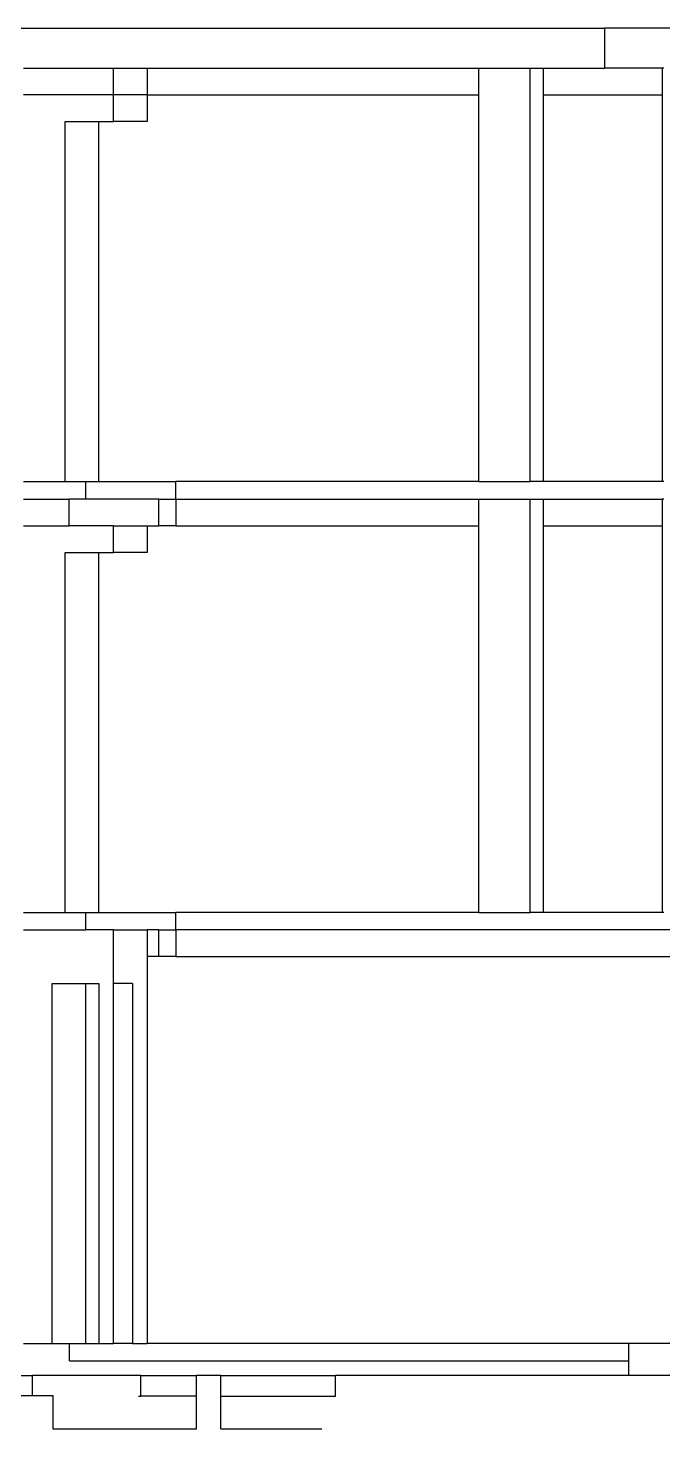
# Model space of a CAD drawing. Header units: millimetres. Extents: x -9648 to 49406, y -5724 to 5571.
# Drawn here: x -1725 to 3035, y -5724 to 4776 of the extents above; entities that cross this region are included whole.
import ezdxf

# ---------------------------------------------------------------- set-up
doc = ezdxf.new("R2010")
doc.units = ezdxf.units.MM
doc.layers.add('SectionCutEdges', color=7, linetype='Continuous')

msp = doc.modelspace()

# ---------------------------------------------------------------- linework, layer by layer
for p, q in [((2595.5, 4775.8), (2595.5, 4475.8)), ((1654.8, 4275.8), (1654.8, 4475.8)), ((3029, 4475.8), (3029, 4275.8)), ((-1083.6, 4275.8), (-1757.9, 4275.8)), ((-830.8, 4275.8), (1654.8, 4275.8)), ((1654.8, 1375.8), (1654.8, 4275.8)), ((2135.5, 4275.8), (3029, 4275.8)), ((3029, 4275.8), (3029, 1375.8)), ((-1446.1, 1375.8), (-1446.1, 4075.8)), ((-1446.1, 4075.8), (-1193.3, 4075.8)), ((-1193.3, 1375.8), (-1193.3, 4075.8)), ((-1193.3, 4075.8), (-1083.6, 4075.8)), ((-1291.1, 1245.8), (-1291.1, 1375.8)), ((-1417.5, 1045.8), (-1417.5, 1245.8)), ((1654.8, 1045.8), (1654.8, 1245.8)), ((3029, 1245.8), (3029, 1045.8)), ((-1757.9, 1045.8), (-1417.5, 1045.8)), ((-1083.6, 1045.8), (-1417.5, 1045.8)), ((-830.8, 1045.8), (-743.2, 1045.8)), ((-616.8, 1045.8), (1654.8, 1045.8)), ((1654.8, -1854.2), (1654.8, 1045.8)), ((2135.5, 1045.8), (3029, 1045.8)), ((3029, 1045.8), (3029, -1854.2)), ((-1446.1, -1854.2), (-1446.1, 845.8)), ((-1446.1, 845.8), (-1193.3, 845.8)), ((-1193.3, -1854.2), (-1193.3, 845.8)), ((-1193.3, 845.8), (-1083.6, 845.8)), ((-1291.1, -1984.2), (-1291.1, -1854.2)), ((-743.2, -2184.2), (-830.8, -2184.2)), ((-616.8, -2184.2), (4038.6, -2184.2)), ((-1543.8, -2384.2), (-1291, -2384.2)), ((-1543.8, -5084.2), (-1543.8, -2384.2)), ((-1291, -2384.2), (-1194.9, -2384.2)), ((-1291, -5084.2), (-1291, -2384.2)), ((-1194.9, -2384.2), (-1194.9, -5084.2)), ((-942, -2384.2), (-1083.6, -2384.2)), ((-942, -2384.2), (-942, -5084.2)), ((-1413.6, -5214.2), (-1413.6, -5084.2)), ((2778.1, -5214.2), (2778.1, -5084.2)), ((-1413.6, -5214.2), (2778.1, -5214.2)), ((2778.1, -5324.2), (2778.1, -5214.2)), ((-1691.8, -5474.2), (-1691.8, -5324.2)), ((-878.5, -5478.1), (-878.5, -5324.2)), ((-461.2, -5478.1), (-461.2, -5324.2)), ((-280.4, -5478.1), (-280.4, -5324.2)), ((580.4, -5478.1), (580.4, -5324.2)), ((-3637.6, -5474.2), (-1691.8, -5474.2)), ((-1691.8, -5474.2), (-1539.5, -5474.2)), ((-1539.5, -5474.2), (-1539.5, -5724.2)), ((-897.5, -5478.1), (-878.5, -5478.1)), ((-461.2, -5478.1), (-878.5, -5478.1)), ((-461.2, -5724.2), (-461.2, -5478.1)), ((-280.4, -5724.2), (-280.4, -5478.1)), ((-280.4, -5478.1), (490.3, -5478.1)), ((490.3, -5478.1), (580.4, -5478.1)), ((-1539.5, -5724.2), (-461.2, -5724.2)), ((-280.4, -5724.2), (478.4, -5724.2))]:
    msp.add_line(p, q)
at = {"layer": 'SectionCutEdges'}
for p, q in [((-2737, 4775.8), (2595.5, 4775.8)), ((6910.8, 4775.8), (2595.5, 4775.8)), ((-1757.9, 4475.8), (-1083.6, 4475.8)), ((-1083.6, 4275.8), (-1083.6, 4475.8)), ((-1083.6, 4475.8), (-830.8, 4475.8)), ((-830.8, 4475.8), (-830.8, 4275.8)), ((-830.8, 4475.8), (1654.8, 4475.8)), ((1654.8, 4475.8), (2038.3, 4475.8)), ((2038.3, 1375.8), (2038.3, 4475.8)), ((2038.3, 4475.8), (2135.5, 4475.8)), ((2135.5, 4475.8), (2135.5, 4275.8)), ((2135.5, 4475.8), (2595.5, 4475.8)), ((3029, 4475.8), (2595.5, 4475.8)), ((3040.6, 4475.8), (3029, 4475.8)), ((-830.8, 4275.8), (-1083.6, 4275.8)), ((-1083.6, 4075.8), (-1083.6, 4275.8)), ((-830.8, 4275.8), (-830.8, 4075.8)), ((2135.5, 4275.8), (2135.5, 1375.8)), ((-830.8, 4075.8), (-1083.6, 4075.8)), ((-1757.9, 1375.8), (-1446.1, 1375.8)), ((-1446.1, 1375.8), (-1291.1, 1375.8)), ((-1291.1, 1375.8), (-1193.3, 1375.8)), ((-1193.3, 1375.8), (-616.8, 1375.8)), ((-616.8, 1245.8), (-616.8, 1375.8)), ((1654.8, 1375.8), (-616.8, 1375.8)), ((1654.8, 1375.8), (2038.3, 1375.8)), ((2135.5, 1375.8), (2038.3, 1375.8)), ((3029, 1375.8), (2135.5, 1375.8)), ((3040.6, 1375.8), (3029, 1375.8)), ((-1757.9, 1245.8), (-1417.5, 1245.8)), ((-1291.1, 1245.8), (-1417.5, 1245.8)), ((-743.2, 1245.8), (-1291.1, 1245.8)), ((-743.2, 1045.8), (-743.2, 1245.8)), ((-743.2, 1245.8), (-616.8, 1245.8)), ((-616.8, 1245.8), (-616.8, 1045.8)), ((-616.8, 1245.8), (1654.8, 1245.8)), ((1654.8, 1245.8), (2038.3, 1245.8)), ((2038.3, 1245.8), (2135.5, 1245.8)), ((2038.3, -1854.2), (2038.3, 1245.8)), ((2135.5, 1245.8), (3029, 1245.8)), ((2135.5, 1245.8), (2135.5, 1045.8)), ((3040.6, 1245.8), (3029, 1245.8)), ((-1083.6, 1045.8), (-830.8, 1045.8)), ((-1083.6, 845.8), (-1083.6, 1045.8)), ((-830.8, 1045.8), (-830.8, 845.8)), ((-616.8, 1045.8), (-743.2, 1045.8)), ((2135.5, 1045.8), (2135.5, -1854.2)), ((-830.8, 845.8), (-1083.6, 845.8)), ((-1757.9, -1854.2), (-1446.1, -1854.2)), ((-1446.1, -1854.2), (-1291.1, -1854.2)), ((-1291.1, -1854.2), (-1193.3, -1854.2)), ((-1193.3, -1854.2), (-616.8, -1854.2)), ((-616.8, -1984.2), (-616.8, -1854.2)), ((1654.8, -1854.2), (-616.8, -1854.2)), ((1654.8, -1854.2), (2038.3, -1854.2)), ((2135.5, -1854.2), (2038.3, -1854.2)), ((3029, -1854.2), (2135.5, -1854.2)), ((3040.6, -1854.2), (3029, -1854.2)), ((-1757.9, -1984.2), (-1291.1, -1984.2)), ((-1083.6, -1984.2), (-1291.1, -1984.2)), ((-1083.6, -1984.2), (-830.8, -1984.2)), ((-1083.6, -2384.2), (-1083.6, -1984.2)), ((-830.8, -1984.2), (-830.8, -2184.2)), ((-743.2, -1984.2), (-830.8, -1984.2)), ((-743.2, -2184.2), (-743.2, -1984.2)), ((-743.2, -1984.2), (-616.8, -1984.2)), ((-616.8, -1984.2), (-616.8, -2184.2)), ((4038.6, -1984.2), (-616.8, -1984.2)), ((-830.8, -2184.2), (-830.8, -5084.2)), ((-616.8, -2184.2), (-743.2, -2184.2)), ((-1083.6, -5084.2), (-1083.6, -2384.2)), ((-1757.9, -5084.2), (-1543.8, -5084.2)), ((-1543.8, -5084.2), (-1413.6, -5084.2)), ((-1413.6, -5084.2), (-1291, -5084.2)), ((-1291, -5084.2), (-1194.9, -5084.2)), ((-1194.9, -5084.2), (-1083.6, -5084.2)), ((-942, -5084.2), (-1083.6, -5084.2)), ((-942, -5084.2), (-830.8, -5084.2)), ((2778.1, -5084.2), (-830.8, -5084.2)), ((3157.3, -5084.2), (2778.1, -5084.2)), ((-2542.5, -5324.2), (-1691.8, -5324.2)), ((-878.5, -5324.2), (-1691.8, -5324.2)), ((-878.5, -5324.2), (-461.2, -5324.2)), ((-426.3, -5324.2), (-461.2, -5324.2)), ((-280.4, -5324.2), (-426.3, -5324.2)), ((-280.4, -5324.2), (580.4, -5324.2)), ((1499.2, -5324.2), (580.4, -5324.2)), ((2046.1, -5324.2), (1499.2, -5324.2)), ((2778.1, -5324.2), (2046.1, -5324.2)), ((5033, -5324.2), (2778.1, -5324.2))]:
    msp.add_line(p, q, dxfattribs=at)

doc.saveas('drawing.dxf')
